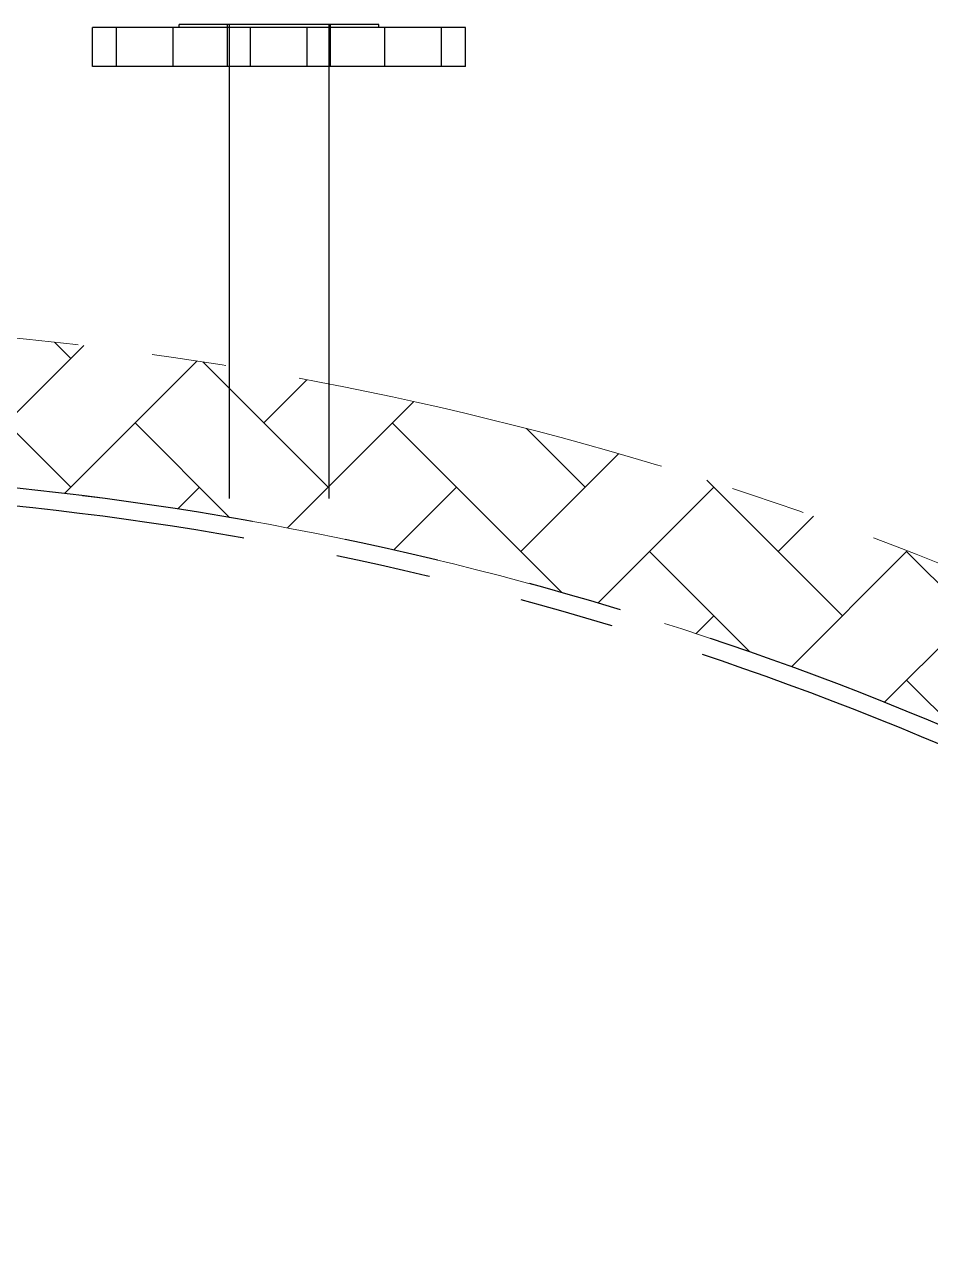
# Model space of a CAD drawing. Header units: millimetres. Extents: x -46397 to 283259, y -8690 to 23983.
# Drawn here: x 272999.5 to 273303.1, y 6842.2 to 7254.6 of the extents above; entities that cross this region are included whole.
import ezdxf

# ---------------------------------------------------------------- set-up
doc = ezdxf.new("R2010")
doc.units = ezdxf.units.MM
doc.linetypes.add('CENTER', pattern=[2, 1.25, -0.25, 0.25, -0.25])
doc.linetypes.add('PHANTOM', pattern=[63.50000000000001, 31.75, -6.35, 6.35, -6.35, 6.35, -6.35])
doc.layers.add('DUONGTAM', color=1, linetype='CENTER', lineweight=0)

# ---------------------------------------------------------------- blocks, each defined once
blk = doc.blocks.new('BO-3')
at = {"color": 251, "linetype": 'PHANTOM', "ltscale": 5, "extrusion": (0, 1, 0)}
for p, q in [((262.5000000036962, 4982.230927183464), (137.5000000036962, 4982.230927183464)), ((137.5000000036962, 4969.230927183464), (137.5000000036962, 4982.230927183464)), ((145.5000000036962, 4969.230927183464), (145.5000000036962, 4982.230927183464)), ((164.5000000036962, 4969.230927183464), (164.5000000036962, 4982.230927183464)), ((233.5000000036962, 4983.230927183464), (166.5000000036962, 4983.230927183464)), ((166.5000000036962, 4982.230927183464), (166.5000000036962, 4983.230927183464)), ((182.7500000036962, 4969.230927183464), (182.7500000036962, 4983.230927183464)), ((183.3000000037136, 4983.230927183464), (183.3000000037136, 4817.650045572628)), ((190.5000000036962, 4969.230927183464), (190.5000000036962, 4982.230927183464)), ((209.5000000036962, 4969.230927183464), (209.5000000036962, 4982.230927183464)), ((216.7000000037078, 4983.230927183464), (216.7000000037078, 4811.391199505657)), ((217.2500000036962, 4969.230927183464), (217.2500000036962, 4983.230927183464)), ((233.5000000036962, 4982.230927183464), (233.5000000036962, 4983.230927183464)), ((235.5000000036962, 4969.230927183464), (235.5000000036962, 4982.230927183464)), ((254.5000000036962, 4969.230927183464), (254.5000000036962, 4982.230927183464)), ((262.5000000036962, 4969.230927183464), (262.5000000036962, 4982.230927183464)), ((262.5000000036962, 4969.230927183464), (137.5000000036962, 4969.230927183464))]:
    blk.add_line(p, q, dxfattribs=at)
at = {"color": 251, "linetype": 'PHANTOM', "ltscale": 5}
blk.add_lwpolyline([(-606.0000573569491, 4477.681669438239), (-606.0000573569491, 4527.674642029956, -0.2844896771697005), (-491.0339997755441, 4716.345409370998, -0.2389866582865144), (491.033753531286, 4716.34547604927, -0.2844896771696986), (605.9999426430436, 4527.674642030014), (605.9999426430509, 4477.681669438297)], format="xyb", close=True, dxfattribs=at)
blk.add_lwpolyline([(-600.0000573569491, 4477.681669438239), (-600.0000573569491, 4527.696005619112, -0.2845175878861647), (-488.3209742624063, 4710.993821516439, -0.2389866582865143), (488.3208595484789, 4710.993821516498, -0.284517587886162), (599.9999426430436, 4527.69600561917), (599.9999426430509, 4477.681669438297)], format="xyb", dxfattribs=at)

msp = doc.modelspace()

# ---------------------------------------------------------------- hatches: boundary and pattern name
h = msp.add_hatch()
h.set_pattern_fill('AR-HBONE', color=1, scale=0.3)
h.set_pattern_definition([(45, (5396.137419926235, -4000), (0, 43.10522938113193), [91.44, -30.48]), (135, (5417.690019926235, -3978.4474), (4.263256414560601e-15, 43.10522938113193), [91.44, -30.48])])
edge = h.paths.add_edge_path()
edge.add_line((273540.7513327089, 5199.261109619072), (273540.7513327089, 6798.912442432027))
edge.add_arc((273280.8893544574, 6800.563402657493), 259.8672226550366, 359.6359922254444, 423.1169667415435)
edge.add_arc((272884.7513326946, 6019.099605870455), 1136.00134355679, 63.1183280641451, 116.8816184490646)
edge.add_arc((272488.6141857593, 6800.562869097663), 259.8680940998796, 116.8829182880217, 180.3638907443265)
edge.add_line((272228.7513327089, 6798.912434122027), (272228.7513327089, 5199.261117929082))
edge.add_arc((272488.6131913426, 5197.610076502826), 259.8671035556069, 179.6359741550151, 243.1169466113345)
edge.add_arc((272884.7513327276, 5979.073958099016), 1136.001354187139, 243.1183200120746, 296.8816103969757)
edge.add_arc((273280.8883687865, 5197.610750510788), 259.8682044877388, 296.88289934597, 360.3638738621672)
edge = h.paths.add_edge_path(flags=16)
edge.add_line((272278.7513327089, 5199.093803433891), (272278.7513327089, 6799.079748617209))
edge.add_arc((272488.6131913428, 6800.563475548173), 209.8671035557809, 116.88305338869239, 180.4050753922423, ccw=False)
edge.add_arc((272884.7513327109, 6019.100949133954), 1086.000145450308, 63.11835869769362, 116.88164908259421, ccw=False)
edge.add_arc((273280.8893544576, 6800.563402657606), 209.8672226548663, -0.40505526201701514, 63.11696674156889, ccw=False)
edge.add_line((273490.7513327089, 6799.079748617267), (273490.7513327089, 5199.093803433832))
edge.add_arc((273280.8893544574, 5197.610149393497), 209.8672226549791, -63.11696674152728, 0.4050552620158214, ccw=False)
edge.add_arc((272884.7513327109, 5979.072602916909), 1086.000145450101, 243.11835091740022, 296.8816413023147, ccw=False)
edge.add_arc((272488.6131913428, 5197.610076502926), 209.8671035557798, 179.5949246077577, 243.11694661130758, ccw=False)

# ---------------------------------------------------------------- linework, layer by layer
at = {"layer": 'DUONGTAM', "color": 5, "lineweight": 0, "ltscale": 100, "elevation": -1.499105149169903}
msp.add_lwpolyline([(272228.7513327089, 6749.086776025608), (272228.7513327089, 5249.086776025608), (272228.7513327089, 5199.261117929082, 0.2842960782398918), (272371.1088443474, 4965.826470638191, 0.2389866582865138), (273398.3925904259, 4965.825846773267, 0.2842960879540954), (273540.7513327089, 5199.261109619072), (273540.7513327089, 5249.08677602555), (273540.7513327089, 6749.08677602555), (273540.7513327089, 6798.912442432027, 0.2842960879540954), (273398.3936738714, 7032.347156034441, 0.2389866582865138), (272371.1099374056, 7032.347635529659, 0.2842960782398824), (272228.7513327089, 6798.912434122027)], format="xyb", close=True, dxfattribs=at)
msp.add_lwpolyline([(272278.7513327089, 6749.086776025608), (272278.7513327089, 5249.086776025608), (272278.7513327089, 5199.093803433891, 0.2844896771697005), (272393.7173902902, 5010.423036092849, 0.2389866582865144), (273375.7851435971, 5010.422969414576, 0.2844896771696986), (273490.7513327089, 5199.093803433832), (273490.7513327089, 5249.08677602555), (273490.7513327089, 6749.08677602555), (273490.7513327089, 6799.079748617267, 0.2844896771696986), (273375.7851435971, 6987.750582636523, 0.2389866582865144), (272393.7173902902, 6987.750515958251, 0.2844896771697005), (272278.7513327089, 6799.079748617209), (272278.7513327089, 6749.086776025491)], format="xyb", dxfattribs=at)

# ---------------------------------------------------------------- block references
msp.add_blockref('BO-3', (272884.7513307715, 2271.40510708469, -1.499105149169903))

doc.saveas('drawing.dxf')
